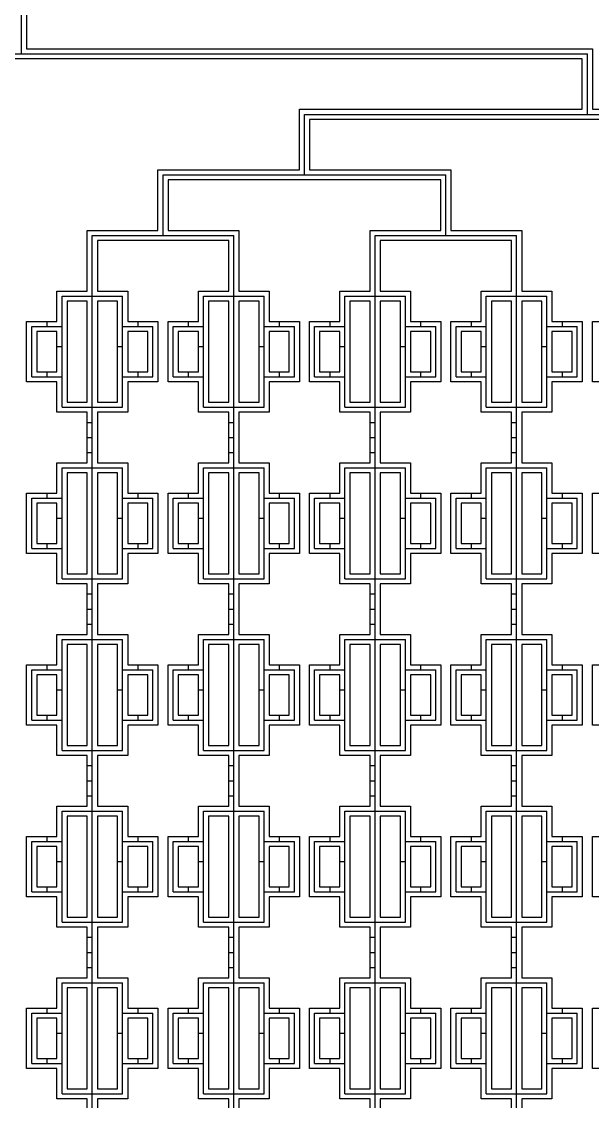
# Model space of a CAD drawing. Extents: x 18762 to 194465, y -118660 to 37026.
# Drawn here: x 29912 to 35562, y 14898 to 25592 of the extents above; entities that cross this region are included whole.
import ezdxf

# ---------------------------------------------------------------- set-up
doc = ezdxf.new("R2010")
doc.units = 13
doc.layers.add('Control 1 - Push up', color=6, linetype='Continuous')
doc.layers.add('Flow', color=5, linetype='Continuous')

msp = doc.modelspace()

# ---------------------------------------------------------------- linework, layer by layer
at = {"layer": 'Control 1 - Push up'}
for p, q in [((29912.498876, 25273.1072), (29912.498876, 26173.1072)), ((24312.498876, 25273.1072), (35512.498876, 25273.1072)), ((35512.498876, 24673.1072), (35512.498876, 25273.1072)), ((32712.498876, 24073.1072), (32712.498876, 24673.1072)), ((32712.498876, 24673.1072), (38312.498876, 24673.1072)), ((31312.498876, 23473.1072), (31312.498876, 24073.1072)), ((31312.498876, 24073.1072), (34112.498876, 24073.1072)), ((34112.498876, 23473.1072), (34112.498876, 24073.1072)), ((30612.498876, 9273.1072), (30612.498876, 23473.1072)), ((30612.498876, 23473.1072), (32012.498876, 23473.1072)), ((32012.498876, 9273.1072), (32012.498876, 23473.1072)), ((33412.498876, 9273.1072), (33412.498876, 23473.1072)), ((33412.498876, 23473.1072), (34812.498876, 23473.1072)), ((34812.498876, 9273.1072), (34812.498876, 23473.1072)), ((30312.498876, 21773.1072), (30312.498876, 22873.1072)), ((30312.498876, 22873.1072), (30912.498876, 22873.1072)), ((30912.498876, 21773.1072), (30912.498876, 22873.1072)), ((31712.497752, 22873.1072), (32312.498876, 22873.1072)), ((31712.498876, 21773.1072), (31712.498876, 22873.1072)), ((32312.498876, 21773.1072), (32312.498876, 22873.1072)), ((33112.498876, 21773.1072), (33112.498876, 22873.1072)), ((33112.498876, 22873.1072), (33712.498876, 22873.1072)), ((33712.498876, 21773.1072), (33712.498876, 22873.1072)), ((34512.498876, 21773.1072), (34512.498876, 22873.1072)), ((34512.498876, 22873.1072), (35112.498876, 22873.1072)), ((35112.498876, 21773.1072), (35112.498876, 22873.1072)), ((30012.498876, 22073.1072), (30012.498876, 22573.1072)), ((30012.498876, 22573.1072), (30312.498876, 22573.1072)), ((30162.4989, 22623.1072), (30162.4989, 22573.1072)), ((30912.498876, 22573.1072), (31212.498876, 22573.1072)), ((31062.4989, 22623.1072), (31062.4989, 22573.1072)), ((31212.498876, 22073.1072), (31212.498876, 22573.1072)), ((31412.498876, 22073.1072), (31412.498876, 22573.1072)), ((31412.498876, 22573.1072), (31712.497752, 22573.1072)), ((31562.4989, 22623.1072), (31562.4989, 22573.1072)), ((32312.498876, 22573.1072), (32612.498876, 22573.1072)), ((32462.4989, 22623.1072), (32462.4989, 22573.1072)), ((32612.498876, 22073.1072), (32612.498876, 22573.1072)), ((32812.498876, 22073.1072), (32812.498876, 22573.1072)), ((32812.498876, 22573.1072), (33112.498876, 22573.1072)), ((32962.4989, 22623.1072), (32962.4989, 22573.1072)), ((33712.498876, 22573.1072), (34012.498876, 22573.1072)), ((33862.4989, 22623.1072), (33862.4989, 22573.1072)), ((34012.498876, 22073.1072), (34012.498876, 22573.1072)), ((34212.498876, 22073.1072), (34212.498876, 22573.1072)), ((34212.498876, 22573.1072), (34512.498876, 22573.1072)), ((34362.4989, 22623.1072), (34362.4989, 22573.1072)), ((35112.498876, 22573.1072), (35412.497752, 22573.1072)), ((35262.4989, 22623.1072), (35262.4989, 22573.1072)), ((35412.498876, 22073.1072), (35412.498876, 22573.1072)), ((30262.4989, 22373.1072), (30312.498876, 22373.1072)), ((30862.4989, 22373.1072), (30912.498876, 22373.1072)), ((31662.4989, 22373.1072), (31712.498876, 22373.1072)), ((32262.4989, 22373.1072), (32312.498876, 22373.1072)), ((33062.4989, 22373.1072), (33112.498876, 22373.1072)), ((33662.4989, 22373.1072), (33712.498876, 22373.1072)), ((34462.4989, 22373.1072), (34512.498876, 22373.1072)), ((35062.4989, 22373.1072), (35112.498876, 22373.1072)), ((30012.498876, 22073.1072), (30312.498876, 22073.1072)), ((30162.4989, 22123.1072), (30162.4989, 22073.1072)), ((30912.498876, 22073.1072), (31212.498876, 22073.1072)), ((31062.4989, 22123.1072), (31062.4989, 22073.1072)), ((31412.498876, 22073.1072), (31712.497752, 22073.1072)), ((31562.4989, 22123.1072), (31562.4989, 22073.1072)), ((32312.498876, 22073.1072), (32612.498876, 22073.1072)), ((32462.4989, 22123.1072), (32462.4989, 22073.1072)), ((32812.498876, 22073.1072), (33112.498876, 22073.1072)), ((32962.4989, 22123.1072), (32962.4989, 22073.1072)), ((33712.498876, 22073.1072), (34012.498876, 22073.1072)), ((33862.4989, 22123.1072), (33862.4989, 22073.1072)), ((34212.498876, 22073.1072), (34512.498876, 22073.1072)), ((34362.4989, 22123.1072), (34362.4989, 22073.1072)), ((35112.498876, 22073.1072), (35412.497752, 22073.1072)), ((35262.4989, 22123.1072), (35262.4989, 22073.1072)), ((30312.498876, 21773.1072), (30912.498876, 21773.1072)), ((31712.497752, 21773.1072), (32312.498876, 21773.1072)), ((33112.498876, 21773.1072), (33712.498876, 21773.1072)), ((34512.498876, 21773.1072), (35112.498876, 21773.1072)), ((30562.4989, 21623.1072), (30612.498876, 21623.1072)), ((31962.4989, 21623.1072), (32012.498876, 21623.1072)), ((33362.4989, 21623.1072), (33412.498876, 21623.1072)), ((34762.4989, 21623.1072), (34812.498876, 21623.1072)), ((30562.4989, 21473.1072), (30612.498876, 21473.1072)), ((31962.4989, 21473.1072), (32012.498876, 21473.1072)), ((33362.4989, 21473.1072), (33412.498876, 21473.1072)), ((34762.4989, 21473.1072), (34812.498876, 21473.1072)), ((30562.4989, 21323.1072), (30612.498876, 21323.1072)), ((31962.4989, 21323.1072), (32012.498876, 21323.1072)), ((33362.4989, 21323.1072), (33412.498876, 21323.1072)), ((34762.4989, 21323.1072), (34812.498876, 21323.1072)), ((30312.498876, 20073.1072), (30312.498876, 21173.1072)), ((30312.498876, 21173.1072), (30912.498876, 21173.1072)), ((30912.498876, 20073.1072), (30912.498876, 21173.1072)), ((31712.497752, 21173.1072), (32312.498876, 21173.1072)), ((31712.498876, 20073.1072), (31712.498876, 21173.1072)), ((32312.498876, 20073.1072), (32312.498876, 21173.1072)), ((33112.498876, 20073.1072), (33112.498876, 21173.1072)), ((33112.498876, 21173.1072), (33712.498876, 21173.1072)), ((33712.498876, 20073.1072), (33712.498876, 21173.1072)), ((34512.498876, 20073.1072), (34512.498876, 21173.1072)), ((34512.498876, 21173.1072), (35112.498876, 21173.1072)), ((35112.498876, 20073.1072), (35112.498876, 21173.1072)), ((30012.498876, 20373.1072), (30012.498876, 20873.1072)), ((30012.498876, 20873.1072), (30312.498876, 20873.1072)), ((30162.4989, 20923.1072), (30162.4989, 20873.1072)), ((30912.498876, 20873.1072), (31212.498876, 20873.1072)), ((31062.4989, 20923.1072), (31062.4989, 20873.1072)), ((31212.498876, 20373.1072), (31212.498876, 20873.1072)), ((31412.498876, 20373.1072), (31412.498876, 20873.1072)), ((31412.498876, 20873.1072), (31712.497752, 20873.1072)), ((31562.4989, 20923.1072), (31562.4989, 20873.1072)), ((32312.498876, 20873.1072), (32612.498876, 20873.1072)), ((32462.4989, 20923.1072), (32462.4989, 20873.1072)), ((32612.498876, 20373.1072), (32612.498876, 20873.1072)), ((32812.498876, 20373.1072), (32812.498876, 20873.1072)), ((32812.498876, 20873.1072), (33112.498876, 20873.1072)), ((32962.4989, 20923.1072), (32962.4989, 20873.1072)), ((33712.498876, 20873.1072), (34012.498876, 20873.1072)), ((33862.4989, 20923.1072), (33862.4989, 20873.1072)), ((34012.498876, 20373.1072), (34012.498876, 20873.1072)), ((34212.498876, 20373.1072), (34212.498876, 20873.1072)), ((34212.498876, 20873.1072), (34512.498876, 20873.1072)), ((34362.4989, 20923.1072), (34362.4989, 20873.1072)), ((35112.498876, 20873.1072), (35412.497752, 20873.1072)), ((35262.4989, 20923.1072), (35262.4989, 20873.1072)), ((35412.498876, 20373.1072), (35412.498876, 20873.1072)), ((30262.4989, 20673.1072), (30312.498876, 20673.1072)), ((30862.4989, 20673.1072), (30912.498876, 20673.1072)), ((31662.4989, 20673.1072), (31712.498876, 20673.1072)), ((32262.4989, 20673.1072), (32312.498876, 20673.1072)), ((33062.4989, 20673.1072), (33112.498876, 20673.1072)), ((33662.4989, 20673.1072), (33712.498876, 20673.1072)), ((34462.4989, 20673.1072), (34512.498876, 20673.1072)), ((35062.4989, 20673.1072), (35112.498876, 20673.1072)), ((30012.498876, 20373.1072), (30312.498876, 20373.1072)), ((30162.4989, 20423.1072), (30162.4989, 20373.1072)), ((30912.498876, 20373.1072), (31212.498876, 20373.1072)), ((31062.4989, 20423.1072), (31062.4989, 20373.1072)), ((31412.498876, 20373.1072), (31712.497752, 20373.1072)), ((31562.4989, 20423.1072), (31562.4989, 20373.1072)), ((32312.498876, 20373.1072), (32612.498876, 20373.1072)), ((32462.4989, 20423.1072), (32462.4989, 20373.1072)), ((32812.498876, 20373.1072), (33112.498876, 20373.1072)), ((32962.4989, 20423.1072), (32962.4989, 20373.1072)), ((33712.498876, 20373.1072), (34012.498876, 20373.1072)), ((33862.4989, 20423.1072), (33862.4989, 20373.1072)), ((34212.498876, 20373.1072), (34512.498876, 20373.1072)), ((34362.4989, 20423.1072), (34362.4989, 20373.1072)), ((35112.498876, 20373.1072), (35412.497752, 20373.1072)), ((35262.4989, 20423.1072), (35262.4989, 20373.1072)), ((30312.498876, 20073.1072), (30912.498876, 20073.1072)), ((31712.497752, 20073.1072), (32312.498876, 20073.1072)), ((33112.498876, 20073.1072), (33712.498876, 20073.1072)), ((34512.498876, 20073.1072), (35112.498876, 20073.1072)), ((30562.4989, 19923.1072), (30612.498876, 19923.1072)), ((31962.4989, 19923.1072), (32012.498876, 19923.1072)), ((33362.4989, 19923.1072), (33412.498876, 19923.1072)), ((34762.4989, 19923.1072), (34812.498876, 19923.1072)), ((30562.4989, 19773.1072), (30612.498876, 19773.1072)), ((31962.4989, 19773.1072), (32012.498876, 19773.1072)), ((33362.4989, 19773.1072), (33412.498876, 19773.1072)), ((34762.4989, 19773.1072), (34812.498876, 19773.1072)), ((30562.4989, 19623.1072), (30612.498876, 19623.1072)), ((31962.4989, 19623.1072), (32012.498876, 19623.1072)), ((33362.4989, 19623.1072), (33412.498876, 19623.1072)), ((34762.4989, 19623.1072), (34812.498876, 19623.1072)), ((30312.498876, 18373.1072), (30312.498876, 19473.1072)), ((30312.498876, 19473.1072), (30912.498876, 19473.1072)), ((30912.498876, 18373.1072), (30912.498876, 19473.1072)), ((31712.497752, 19473.1072), (32312.498876, 19473.1072)), ((31712.498876, 18373.1072), (31712.498876, 19473.1072)), ((32312.498876, 18373.1072), (32312.498876, 19473.1072)), ((33112.498876, 18373.1072), (33112.498876, 19473.1072)), ((33112.498876, 19473.1072), (33712.498876, 19473.1072)), ((33712.498876, 18373.1072), (33712.498876, 19473.1072)), ((34512.498876, 18373.1072), (34512.498876, 19473.1072)), ((34512.498876, 19473.1072), (35112.498876, 19473.1072)), ((35112.498876, 18373.1072), (35112.498876, 19473.1072)), ((30012.498876, 18673.1072), (30012.498876, 19173.1072)), ((30012.498876, 19173.1072), (30312.498876, 19173.1072)), ((30162.4989, 19223.1072), (30162.4989, 19173.1072)), ((30912.498876, 19173.1072), (31212.498876, 19173.1072)), ((31062.4989, 19223.1072), (31062.4989, 19173.1072)), ((31212.498876, 18673.1072), (31212.498876, 19173.1072)), ((31412.498876, 18673.1072), (31412.498876, 19173.1072)), ((31412.498876, 19173.1072), (31712.497752, 19173.1072)), ((31562.4989, 19223.1072), (31562.4989, 19173.1072)), ((32312.498876, 19173.1072), (32612.498876, 19173.1072)), ((32462.4989, 19223.1072), (32462.4989, 19173.1072)), ((32612.498876, 18673.1072), (32612.498876, 19173.1072)), ((32812.498876, 18673.1072), (32812.498876, 19173.1072)), ((32812.498876, 19173.1072), (33112.498876, 19173.1072)), ((32962.4989, 19223.1072), (32962.4989, 19173.1072)), ((33712.498876, 19173.1072), (34012.498876, 19173.1072)), ((33862.4989, 19223.1072), (33862.4989, 19173.1072)), ((34012.498876, 18673.1072), (34012.498876, 19173.1072)), ((34212.498876, 18673.1072), (34212.498876, 19173.1072)), ((34212.498876, 19173.1072), (34512.498876, 19173.1072)), ((34362.4989, 19223.1072), (34362.4989, 19173.1072)), ((35112.498876, 19173.1072), (35412.497752, 19173.1072)), ((35262.4989, 19223.1072), (35262.4989, 19173.1072)), ((35412.498876, 18673.1072), (35412.498876, 19173.1072)), ((30262.4989, 18973.1072), (30312.498876, 18973.1072)), ((30862.4989, 18973.1072), (30912.498876, 18973.1072)), ((31662.4989, 18973.1072), (31712.498876, 18973.1072)), ((32262.4989, 18973.1072), (32312.498876, 18973.1072)), ((33062.4989, 18973.1072), (33112.498876, 18973.1072)), ((33662.4989, 18973.1072), (33712.498876, 18973.1072)), ((34462.4989, 18973.1072), (34512.498876, 18973.1072)), ((35062.4989, 18973.1072), (35112.498876, 18973.1072)), ((30162.4989, 18723.1072), (30162.4989, 18673.1072)), ((31062.4989, 18723.1072), (31062.4989, 18673.1072)), ((31562.4989, 18723.1072), (31562.4989, 18673.1072)), ((32462.4989, 18723.1072), (32462.4989, 18673.1072)), ((32962.4989, 18723.1072), (32962.4989, 18673.1072)), ((33862.4989, 18723.1072), (33862.4989, 18673.1072)), ((34362.4989, 18723.1072), (34362.4989, 18673.1072)), ((35262.4989, 18723.1072), (35262.4989, 18673.1072)), ((30012.498876, 18673.1072), (30312.498876, 18673.1072)), ((30912.498876, 18673.1072), (31212.498876, 18673.1072)), ((31412.498876, 18673.1072), (31712.497752, 18673.1072)), ((32312.498876, 18673.1072), (32612.498876, 18673.1072)), ((32812.498876, 18673.1072), (33112.498876, 18673.1072)), ((33712.498876, 18673.1072), (34012.498876, 18673.1072)), ((34212.498876, 18673.1072), (34512.498876, 18673.1072)), ((35112.498876, 18673.1072), (35412.497752, 18673.1072)), ((30312.498876, 18373.1072), (30912.498876, 18373.1072)), ((31712.497752, 18373.1072), (32312.498876, 18373.1072)), ((33112.498876, 18373.1072), (33712.498876, 18373.1072)), ((34512.498876, 18373.1072), (35112.498876, 18373.1072)), ((30562.4989, 18223.1072), (30612.498876, 18223.1072)), ((31962.4989, 18223.1072), (32012.498876, 18223.1072)), ((33362.4989, 18223.1072), (33412.498876, 18223.1072)), ((34762.4989, 18223.1072), (34812.498876, 18223.1072)), ((30562.4989, 18073.1072), (30612.498876, 18073.1072)), ((31962.4989, 18073.1072), (32012.498876, 18073.1072)), ((33362.4989, 18073.1072), (33412.498876, 18073.1072)), ((34762.4989, 18073.1072), (34812.498876, 18073.1072)), ((30562.4989, 17923.1072), (30612.498876, 17923.1072)), ((31962.4989, 17923.1072), (32012.498876, 17923.1072)), ((33362.4989, 17923.1072), (33412.498876, 17923.1072)), ((34762.4989, 17923.1072), (34812.498876, 17923.1072)), ((30312.498876, 16673.1072), (30312.498876, 17773.1072)), ((30312.498876, 17773.1072), (30912.498876, 17773.1072)), ((30912.498876, 16673.1072), (30912.498876, 17773.1072)), ((31712.497752, 17773.1072), (32312.498876, 17773.1072)), ((31712.498876, 16673.1072), (31712.498876, 17773.1072)), ((32312.498876, 16673.1072), (32312.498876, 17773.1072)), ((33112.498876, 16673.1072), (33112.498876, 17773.1072)), ((33112.498876, 17773.1072), (33712.498876, 17773.1072)), ((33712.498876, 16673.1072), (33712.498876, 17773.1072)), ((34512.498876, 16673.1072), (34512.498876, 17773.1072)), ((34512.498876, 17773.1072), (35112.498876, 17773.1072)), ((35112.498876, 16673.1072), (35112.498876, 17773.1072)), ((30012.498876, 16973.1072), (30012.498876, 17473.1072)), ((30012.498876, 17473.1072), (30312.498876, 17473.1072)), ((30162.4989, 17523.1072), (30162.4989, 17473.1072)), ((30912.498876, 17473.1072), (31212.498876, 17473.1072)), ((31062.4989, 17523.1072), (31062.4989, 17473.1072)), ((31212.498876, 16973.1072), (31212.498876, 17473.1072)), ((31412.498876, 16973.1072), (31412.498876, 17473.1072)), ((31412.498876, 17473.1072), (31712.497752, 17473.1072)), ((31562.4989, 17523.1072), (31562.4989, 17473.1072)), ((32312.498876, 17473.1072), (32612.498876, 17473.1072)), ((32462.4989, 17523.1072), (32462.4989, 17473.1072)), ((32612.498876, 16973.1072), (32612.498876, 17473.1072)), ((32812.498876, 16973.1072), (32812.498876, 17473.1072)), ((32812.498876, 17473.1072), (33112.498876, 17473.1072)), ((32962.4989, 17523.1072), (32962.4989, 17473.1072)), ((33712.498876, 17473.1072), (34012.498876, 17473.1072)), ((33862.4989, 17523.1072), (33862.4989, 17473.1072)), ((34012.498876, 16973.1072), (34012.498876, 17473.1072)), ((34212.498876, 16973.1072), (34212.498876, 17473.1072)), ((34212.498876, 17473.1072), (34512.498876, 17473.1072)), ((34362.4989, 17523.1072), (34362.4989, 17473.1072)), ((35112.498876, 17473.1072), (35412.497752, 17473.1072)), ((35262.4989, 17523.1072), (35262.4989, 17473.1072)), ((35412.498876, 16973.1072), (35412.498876, 17473.1072)), ((30262.4989, 17273.1072), (30312.498876, 17273.1072)), ((30862.4989, 17273.1072), (30912.498876, 17273.1072)), ((31662.4989, 17273.1072), (31712.498876, 17273.1072)), ((32262.4989, 17273.1072), (32312.498876, 17273.1072)), ((33062.4989, 17273.1072), (33112.498876, 17273.1072)), ((33662.4989, 17273.1072), (33712.498876, 17273.1072)), ((34462.4989, 17273.1072), (34512.498876, 17273.1072)), ((35062.4989, 17273.1072), (35112.498876, 17273.1072)), ((30162.4989, 17023.1072), (30162.4989, 16973.1072)), ((31062.4989, 17023.1072), (31062.4989, 16973.1072)), ((31562.4989, 17023.1072), (31562.4989, 16973.1072)), ((32462.4989, 17023.1072), (32462.4989, 16973.1072)), ((32962.4989, 17023.1072), (32962.4989, 16973.1072)), ((33862.4989, 17023.1072), (33862.4989, 16973.1072)), ((34362.4989, 17023.1072), (34362.4989, 16973.1072)), ((35262.4989, 17023.1072), (35262.4989, 16973.1072)), ((30012.498876, 16973.1072), (30312.498876, 16973.1072)), ((30912.498876, 16973.1072), (31212.498876, 16973.1072)), ((31412.498876, 16973.1072), (31712.497752, 16973.1072)), ((32312.498876, 16973.1072), (32612.498876, 16973.1072)), ((32812.498876, 16973.1072), (33112.498876, 16973.1072)), ((33712.498876, 16973.1072), (34012.498876, 16973.1072)), ((34212.498876, 16973.1072), (34512.498876, 16973.1072)), ((35112.498876, 16973.1072), (35412.497752, 16973.1072)), ((30312.498876, 16673.1072), (30912.498876, 16673.1072)), ((31712.497752, 16673.1072), (32312.498876, 16673.1072)), ((33112.498876, 16673.1072), (33712.498876, 16673.1072)), ((34512.498876, 16673.1072), (35112.498876, 16673.1072)), ((30562.4989, 16523.1072), (30612.498876, 16523.1072)), ((31962.4989, 16523.1072), (32012.498876, 16523.1072)), ((33362.4989, 16523.1072), (33412.498876, 16523.1072)), ((34762.4989, 16523.1072), (34812.498876, 16523.1072)), ((30562.4989, 16373.1072), (30612.498876, 16373.1072)), ((31962.4989, 16373.1072), (32012.498876, 16373.1072)), ((33362.4989, 16373.1072), (33412.498876, 16373.1072)), ((34762.4989, 16373.1072), (34812.498876, 16373.1072)), ((30562.4989, 16223.1072), (30612.498876, 16223.1072)), ((31962.4989, 16223.1072), (32012.498876, 16223.1072)), ((33362.4989, 16223.1072), (33412.498876, 16223.1072)), ((34762.4989, 16223.1072), (34812.498876, 16223.1072)), ((30312.498876, 14973.1072), (30312.498876, 16073.1072)), ((30312.498876, 16073.1072), (30912.498876, 16073.1072)), ((30912.498876, 14973.1072), (30912.498876, 16073.1072)), ((31712.497752, 16073.1072), (32312.498876, 16073.1072)), ((31712.498876, 14973.1072), (31712.498876, 16073.1072)), ((32312.498876, 14973.1072), (32312.498876, 16073.1072)), ((33112.498876, 14973.1072), (33112.498876, 16073.1072)), ((33112.498876, 16073.1072), (33712.498876, 16073.1072)), ((33712.498876, 14973.1072), (33712.498876, 16073.1072)), ((34512.498876, 14973.1072), (34512.498876, 16073.1072)), ((34512.498876, 16073.1072), (35112.498876, 16073.1072)), ((35112.498876, 14973.1072), (35112.498876, 16073.1072)), ((30012.498876, 15273.1072), (30012.498876, 15773.1072)), ((30012.498876, 15773.1072), (30312.498876, 15773.1072)), ((30162.4989, 15823.1072), (30162.4989, 15773.1072)), ((30912.498876, 15773.1072), (31212.498876, 15773.1072)), ((31062.4989, 15823.1072), (31062.4989, 15773.1072)), ((31212.498876, 15273.1072), (31212.498876, 15773.1072)), ((31412.498876, 15273.1072), (31412.498876, 15773.1072)), ((31412.498876, 15773.1072), (31712.497752, 15773.1072)), ((31562.4989, 15823.1072), (31562.4989, 15773.1072)), ((32312.498876, 15773.1072), (32612.498876, 15773.1072)), ((32462.4989, 15823.1072), (32462.4989, 15773.1072)), ((32612.498876, 15273.1072), (32612.498876, 15773.1072)), ((32812.498876, 15273.1072), (32812.498876, 15773.1072)), ((32812.498876, 15773.1072), (33112.498876, 15773.1072)), ((32962.4989, 15823.1072), (32962.4989, 15773.1072)), ((33712.498876, 15773.1072), (34012.498876, 15773.1072)), ((33862.4989, 15823.1072), (33862.4989, 15773.1072)), ((34012.498876, 15273.1072), (34012.498876, 15773.1072)), ((34212.498876, 15273.1072), (34212.498876, 15773.1072)), ((34212.498876, 15773.1072), (34512.498876, 15773.1072)), ((34362.4989, 15823.1072), (34362.4989, 15773.1072)), ((35112.498876, 15773.1072), (35412.497752, 15773.1072)), ((35262.4989, 15823.1072), (35262.4989, 15773.1072)), ((35412.498876, 15273.1072), (35412.498876, 15773.1072)), ((30262.4989, 15573.1072), (30312.498876, 15573.1072)), ((30862.4989, 15573.1072), (30912.498876, 15573.1072)), ((31662.4989, 15573.1072), (31712.498876, 15573.1072)), ((32262.4989, 15573.1072), (32312.498876, 15573.1072)), ((33062.4989, 15573.1072), (33112.498876, 15573.1072)), ((33662.4989, 15573.1072), (33712.498876, 15573.1072)), ((34462.4989, 15573.1072), (34512.498876, 15573.1072)), ((35062.4989, 15573.1072), (35112.498876, 15573.1072)), ((30162.4989, 15323.1072), (30162.4989, 15273.1072)), ((31062.4989, 15323.1072), (31062.4989, 15273.1072)), ((31562.4989, 15323.1072), (31562.4989, 15273.1072)), ((32462.4989, 15323.1072), (32462.4989, 15273.1072)), ((32962.4989, 15323.1072), (32962.4989, 15273.1072)), ((33862.4989, 15323.1072), (33862.4989, 15273.1072)), ((34362.4989, 15323.1072), (34362.4989, 15273.1072)), ((35262.4989, 15323.1072), (35262.4989, 15273.1072)), ((30012.498876, 15273.1072), (30312.498876, 15273.1072)), ((30912.498876, 15273.1072), (31212.498876, 15273.1072)), ((31412.498876, 15273.1072), (31712.497752, 15273.1072)), ((32312.498876, 15273.1072), (32612.498876, 15273.1072)), ((32812.498876, 15273.1072), (33112.498876, 15273.1072)), ((33712.498876, 15273.1072), (34012.498876, 15273.1072)), ((34212.498876, 15273.1072), (34512.498876, 15273.1072)), ((35112.498876, 15273.1072), (35412.497752, 15273.1072)), ((30312.498876, 14973.1072), (30912.498876, 14973.1072)), ((31712.497752, 14973.1072), (32312.498876, 14973.1072)), ((33112.498876, 14973.1072), (33712.498876, 14973.1072)), ((34512.498876, 14973.1072), (35112.498876, 14973.1072))]:
    msp.add_line(p, q, dxfattribs=at)
at = {"layer": 'Flow'}
for points in [[(29962.498876, 26123.1072), (29962.498876, 25323.1072), (35562.498876, 25323.1072), (35562.498876, 24723.1072), (38362.498876, 24723.1072)], [(30562.498876, 14673.1072), (30562.498876, 14923.1072), (30262.498876, 14923.1072), (30262.498876, 15223.1072), (29962.498876, 15223.1072), (29962.498876, 15823.1072), (30262.498876, 15823.1072), (30262.498876, 16123.1072), (30562.498876, 16123.1072), (30562.498876, 16373.1072), (30562.498876, 16623.1072), (30262.498876, 16623.1072), (30262.498876, 16923.1072), (29962.498876, 16923.1072), (29962.498876, 17523.1072), (30262.498876, 17523.1072), (30262.498876, 17823.1072), (30562.498876, 17823.1072), (30562.498876, 18073.1072), (30562.498876, 18323.1072), (30262.498876, 18323.1072), (30262.498876, 18623.1072), (29962.498876, 18623.1072), (29962.498876, 19223.1072), (30262.498876, 19223.1072), (30262.498876, 19523.1072), (30562.498876, 19523.1072), (30562.498876, 19773.1072), (30562.498876, 20023.1072), (30262.498876, 20023.1072), (30262.498876, 20323.1072), (29962.498876, 20323.1072), (29962.498876, 20923.1072), (30262.498876, 20923.1072), (30262.498876, 21223.1072), (30562.498876, 21223.1072), (30562.498876, 21473.1072), (30562.498876, 21723.1072), (30262.498876, 21723.1072), (30262.498876, 22023.1072), (29962.498876, 22023.1072), (29962.498876, 22623.1072), (30262.498876, 22623.1072), (30262.498876, 22923.1072), (30562.498876, 22923.1072), (30562.498876, 23173.1072), (30562.498876, 23523.1072), (31262.498876, 23523.1072), (31262.498876, 24123.1072), (32662.498876, 24123.1072), (32662.498876, 24723.1072), (35462.498876, 24723.1072), (35462.498876, 25223.1072), (24362.498876, 25223.1072)], [(38262.498876, 24623.1072), (32762.498876, 24623.1072), (32762.498876, 24123.1072), (34162.498876, 24123.1072), (34162.498876, 23523.1072), (34862.498876, 23523.1072), (34862.498876, 23173.1072), (34862.498876, 22923.1072), (35162.498876, 22923.1072), (35162.498876, 22623.1072), (35462.498876, 22623.1072), (35462.498876, 22023.1072), (35162.498876, 22023.1072), (35162.498876, 21723.1072), (34862.498876, 21723.1072), (34862.498876, 21473.1072), (34862.498876, 21223.1072), (35162.498876, 21223.1072), (35162.498876, 20923.1072), (35462.498876, 20923.1072), (35462.498876, 20323.1072), (35162.498876, 20323.1072), (35162.498876, 20023.1072), (34862.498876, 20023.1072), (34862.498876, 19773.1072), (34862.498876, 19523.1072), (35162.498876, 19523.1072), (35162.498876, 19223.1072), (35462.498876, 19223.1072), (35462.498876, 18623.1072), (35162.498876, 18623.1072), (35162.498876, 18323.1072), (34862.498876, 18323.1072), (34862.498876, 18073.1072), (34862.498876, 17823.1072), (35162.498876, 17823.1072), (35162.498876, 17523.1072), (35462.498876, 17523.1072), (35462.498876, 16923.1072), (35162.498876, 16923.1072), (35162.498876, 16623.1072), (34862.498876, 16623.1072), (34862.498876, 16373.1072), (34862.498876, 16123.1072), (35162.498876, 16123.1072), (35162.498876, 15823.1072), (35462.498876, 15823.1072), (35462.498876, 15223.1072), (35162.498876, 15223.1072), (35162.498876, 14923.1072), (34862.498876, 14923.1072), (34862.498876, 14673.1072)], [(33362.498876, 14673.1072), (33362.498876, 14923.1072), (33062.498876, 14923.1072), (33062.498876, 15223.1072), (32762.498876, 15223.1072), (32762.498876, 15823.1072), (33062.498876, 15823.1072), (33062.498876, 16123.1072), (33362.498876, 16123.1072), (33362.498876, 16373.1072), (33362.498876, 16623.1072), (33062.498876, 16623.1072), (33062.498876, 16923.1072), (32762.498876, 16923.1072), (32762.498876, 17523.1072), (33062.498876, 17523.1072), (33062.498876, 17823.1072), (33362.498876, 17823.1072), (33362.498876, 18073.1072), (33362.498876, 18323.1072), (33062.498876, 18323.1072), (33062.498876, 18623.1072), (32762.498876, 18623.1072), (32762.498876, 19223.1072), (33062.498876, 19223.1072), (33062.498876, 19523.1072), (33362.498876, 19523.1072), (33362.498876, 19773.1072), (33362.498876, 20023.1072), (33062.498876, 20023.1072), (33062.498876, 20323.1072), (32762.498876, 20323.1072), (32762.498876, 20923.1072), (33062.498876, 20923.1072), (33062.498876, 21223.1072), (33362.498876, 21223.1072), (33362.498876, 21473.1072), (33362.498876, 21723.1072), (33062.498876, 21723.1072), (33062.498876, 22023.1072), (32762.498876, 22023.1072), (32762.498876, 22623.1072), (33062.498876, 22623.1072), (33062.498876, 22923.1072), (33362.498876, 22923.1072), (33362.498876, 23173.1072), (33362.498876, 23523.1072), (34062.498876, 23523.1072), (34062.498876, 24023.1072), (31362.498876, 24023.1072), (31362.498876, 23523.1072), (32062.498876, 23523.1072), (32062.498876, 23173.1072), (32062.498876, 22923.1072), (32362.498876, 22923.1072), (32362.498876, 22623.1072), (32662.498876, 22623.1072), (32662.498876, 22023.1072), (32362.498876, 22023.1072), (32362.498876, 21723.1072), (32062.498876, 21723.1072), (32062.498876, 21473.1072), (32062.498876, 21223.1072), (32362.498876, 21223.1072), (32362.498876, 20923.1072), (32662.498876, 20923.1072), (32662.498876, 20323.1072), (32362.498876, 20323.1072), (32362.498876, 20023.1072), (32062.498876, 20023.1072), (32062.498876, 19773.1072), (32062.498876, 19523.1072), (32362.498876, 19523.1072), (32362.498876, 19223.1072), (32662.498876, 19223.1072), (32662.498876, 18623.1072), (32362.498876, 18623.1072), (32362.498876, 18323.1072), (32062.498876, 18323.1072), (32062.498876, 18073.1072), (32062.498876, 17823.1072), (32362.498876, 17823.1072), (32362.498876, 17523.1072), (32662.498876, 17523.1072), (32662.498876, 16923.1072), (32362.498876, 16923.1072), (32362.498876, 16623.1072), (32062.498876, 16623.1072), (32062.498876, 16373.1072), (32062.498876, 16123.1072), (32362.498876, 16123.1072), (32362.498876, 15823.1072), (32662.498876, 15823.1072), (32662.498876, 15223.1072), (32362.498876, 15223.1072), (32362.498876, 14923.1072), (32062.498876, 14923.1072), (32062.498876, 14673.1072)], [(31962.498876, 14673.1072), (31962.498876, 14923.1072), (31662.498876, 14923.1072), (31662.498876, 15223.1072), (31362.498876, 15223.1072), (31362.498876, 15823.1072), (31662.498876, 15823.1072), (31662.498876, 16123.1072), (31962.498876, 16123.1072), (31962.498876, 16373.1072), (31962.498876, 16623.1072), (31662.498876, 16623.1072), (31662.498876, 16923.1072), (31362.498876, 16923.1072), (31362.498876, 17523.1072), (31662.498876, 17523.1072), (31662.498876, 17823.1072), (31962.498876, 17823.1072), (31962.498876, 18073.1072), (31962.498876, 18323.1072), (31662.498876, 18323.1072), (31662.498876, 18623.1072), (31362.498876, 18623.1072), (31362.498876, 19223.1072), (31662.498876, 19223.1072), (31662.498876, 19523.1072), (31962.498876, 19523.1072), (31962.498876, 19773.1072), (31962.498876, 20023.1072), (31662.498876, 20023.1072), (31662.498876, 20323.1072), (31362.498876, 20323.1072), (31362.498876, 20923.1072), (31662.498876, 20923.1072), (31662.498876, 21223.1072), (31962.498876, 21223.1072), (31962.498876, 21473.1072), (31962.498876, 21723.1072), (31662.498876, 21723.1072), (31662.498876, 22023.1072), (31362.498876, 22023.1072), (31362.498876, 22623.1072), (31662.498876, 22623.1072), (31662.498876, 22923.1072), (31962.498876, 22923.1072), (31962.498876, 23173.1072), (31962.498876, 23423.1072), (30662.498876, 23423.1072), (30662.498876, 23173.1072), (30662.498876, 22923.1072), (30962.498876, 22923.1072), (30962.498876, 22623.1072), (31262.498876, 22623.1072), (31262.498876, 22023.1072), (30962.498876, 22023.1072), (30962.498876, 21723.1072), (30662.498876, 21723.1072), (30662.498876, 21473.1072), (30662.498876, 21223.1072), (30962.498876, 21223.1072), (30962.498876, 20923.1072), (31262.498876, 20923.1072), (31262.498876, 20323.1072), (30962.498876, 20323.1072), (30962.498876, 20023.1072), (30662.498876, 20023.1072), (30662.498876, 19773.1072), (30662.498876, 19523.1072), (30962.498876, 19523.1072), (30962.498876, 19223.1072), (31262.498876, 19223.1072), (31262.498876, 18623.1072), (30962.498876, 18623.1072), (30962.498876, 18323.1072), (30662.498876, 18323.1072), (30662.498876, 18073.1072), (30662.498876, 17823.1072), (30962.498876, 17823.1072), (30962.498876, 17523.1072), (31262.498876, 17523.1072), (31262.498876, 16923.1072), (30962.498876, 16923.1072), (30962.498876, 16623.1072), (30662.498876, 16623.1072), (30662.498876, 16373.1072), (30662.498876, 16123.1072), (30962.498876, 16123.1072), (30962.498876, 15823.1072), (31262.498876, 15823.1072), (31262.498876, 15223.1072), (30962.498876, 15223.1072), (30962.498876, 14923.1072), (30662.498876, 14923.1072), (30662.498876, 14673.1072)], [(34762.498876, 14673.1072), (34762.498876, 14923.1072), (34462.498876, 14923.1072), (34462.498876, 15223.1072), (34162.498876, 15223.1072), (34162.498876, 15823.1072), (34462.498876, 15823.1072), (34462.498876, 16123.1072), (34762.498876, 16123.1072), (34762.498876, 16373.1072), (34762.498876, 16623.1072), (34462.498876, 16623.1072), (34462.498876, 16923.1072), (34162.498876, 16923.1072), (34162.498876, 17523.1072), (34462.498876, 17523.1072), (34462.498876, 17823.1072), (34762.498876, 17823.1072), (34762.498876, 18073.1072), (34762.498876, 18323.1072), (34462.498876, 18323.1072), (34462.498876, 18623.1072), (34162.498876, 18623.1072), (34162.498876, 19223.1072), (34462.498876, 19223.1072), (34462.498876, 19523.1072), (34762.498876, 19523.1072), (34762.498876, 19773.1072), (34762.498876, 20023.1072), (34462.498876, 20023.1072), (34462.498876, 20323.1072), (34162.498876, 20323.1072), (34162.498876, 20923.1072), (34462.498876, 20923.1072), (34462.498876, 21223.1072), (34762.498876, 21223.1072), (34762.498876, 21473.1072), (34762.498876, 21723.1072), (34462.498876, 21723.1072), (34462.498876, 22023.1072), (34162.498876, 22023.1072), (34162.498876, 22623.1072), (34462.498876, 22623.1072), (34462.498876, 22923.1072), (34762.498876, 22923.1072), (34762.498876, 23173.1072), (34762.498876, 23423.1072), (33462.498876, 23423.1072), (33462.498876, 23173.1072), (33462.498876, 22923.1072), (33762.498876, 22923.1072), (33762.498876, 22623.1072), (34062.498876, 22623.1072), (34062.498876, 22023.1072), (33762.498876, 22023.1072), (33762.498876, 21723.1072), (33462.498876, 21723.1072), (33462.498876, 21473.1072), (33462.498876, 21223.1072), (33762.498876, 21223.1072), (33762.498876, 20923.1072), (34062.498876, 20923.1072), (34062.498876, 20323.1072), (33762.498876, 20323.1072), (33762.498876, 20023.1072), (33462.498876, 20023.1072), (33462.498876, 19773.1072), (33462.498876, 19523.1072), (33762.498876, 19523.1072), (33762.498876, 19223.1072), (34062.498876, 19223.1072), (34062.498876, 18623.1072), (33762.498876, 18623.1072), (33762.498876, 18323.1072), (33462.498876, 18323.1072), (33462.498876, 18073.1072), (33462.498876, 17823.1072), (33762.498876, 17823.1072), (33762.498876, 17523.1072), (34062.498876, 17523.1072), (34062.498876, 16923.1072), (33762.498876, 16923.1072), (33762.498876, 16623.1072), (33462.498876, 16623.1072), (33462.498876, 16373.1072), (33462.498876, 16123.1072), (33762.498876, 16123.1072), (33762.498876, 15823.1072), (34062.498876, 15823.1072), (34062.498876, 15223.1072), (33762.498876, 15223.1072), (33762.498876, 14923.1072), (33462.498876, 14923.1072), (33462.498876, 14673.1072)], [(35862.498876, 22023.1072), (35562.498876, 22023.1072), (35562.498876, 22623.1072), (35862.498876, 22623.1072)], [(35862.498876, 20323.1072), (35562.498876, 20323.1072), (35562.498876, 20923.1072), (35862.498876, 20923.1072)], [(35862.498876, 18623.1072), (35562.498876, 18623.1072), (35562.498876, 19223.1072), (35862.498876, 19223.1072)], [(35862.498876, 16923.1072), (35562.498876, 16923.1072), (35562.498876, 17523.1072), (35862.498876, 17523.1072)], [(35862.498876, 15223.1072), (35562.498876, 15223.1072), (35562.498876, 15823.1072), (35862.498876, 15823.1072)]]:
    msp.add_lwpolyline(points, dxfattribs=at)
for points in [[(30562.498876, 21823.1072), (30562.498876, 22823.1072), (30362.498876, 22823.1072), (30362.498876, 21823.1072)], [(30862.498876, 22823.1072), (30662.498876, 22823.1072), (30662.498876, 21823.1072), (30862.498876, 21823.1072)], [(31962.498876, 21823.1072), (31962.498876, 22823.1072), (31762.498876, 22823.1072), (31762.498876, 21823.1072)], [(32262.498876, 22823.1072), (32062.498876, 22823.1072), (32062.498876, 21823.1072), (32262.498876, 21823.1072)], [(33362.498876, 21823.1072), (33362.498876, 22823.1072), (33162.498876, 22823.1072), (33162.498876, 21823.1072)], [(33662.498876, 22823.1072), (33462.498876, 22823.1072), (33462.498876, 21823.1072), (33662.498876, 21823.1072)], [(34762.498876, 21823.1072), (34762.498876, 22823.1072), (34562.498876, 22823.1072), (34562.498876, 21823.1072)], [(35062.498876, 22823.1072), (34862.498876, 22823.1072), (34862.498876, 21823.1072), (35062.498876, 21823.1072)], [(30262.498876, 22123.1072), (30262.498876, 22523.1072), (30062.498876, 22523.1072), (30062.498876, 22123.1072)], [(31162.498876, 22523.1072), (30962.498876, 22523.1072), (30962.498876, 22123.1072), (31162.498876, 22123.1072)], [(31662.498876, 22123.1072), (31662.498876, 22523.1072), (31462.498876, 22523.1072), (31462.498876, 22123.1072)], [(32562.498876, 22523.1072), (32362.498876, 22523.1072), (32362.498876, 22123.1072), (32562.498876, 22123.1072)], [(33062.498876, 22123.1072), (33062.498876, 22523.1072), (32862.498876, 22523.1072), (32862.498876, 22123.1072)], [(33962.498876, 22523.1072), (33762.498876, 22523.1072), (33762.498876, 22123.1072), (33962.498876, 22123.1072)], [(34462.498876, 22123.1072), (34462.498876, 22523.1072), (34262.498876, 22523.1072), (34262.498876, 22123.1072)], [(35362.498876, 22523.1072), (35162.498876, 22523.1072), (35162.498876, 22123.1072), (35362.498876, 22123.1072)], [(30562.498876, 20123.1072), (30562.498876, 21123.1072), (30362.498876, 21123.1072), (30362.498876, 20123.1072)], [(30862.498876, 21123.1072), (30662.498876, 21123.1072), (30662.498876, 20123.1072), (30862.498876, 20123.1072)], [(31962.498876, 20123.1072), (31962.498876, 21123.1072), (31762.498876, 21123.1072), (31762.498876, 20123.1072)], [(32262.498876, 21123.1072), (32062.498876, 21123.1072), (32062.498876, 20123.1072), (32262.498876, 20123.1072)], [(33362.498876, 20123.1072), (33362.498876, 21123.1072), (33162.498876, 21123.1072), (33162.498876, 20123.1072)], [(33662.498876, 21123.1072), (33462.498876, 21123.1072), (33462.498876, 20123.1072), (33662.498876, 20123.1072)], [(34762.498876, 20123.1072), (34762.498876, 21123.1072), (34562.498876, 21123.1072), (34562.498876, 20123.1072)], [(35062.498876, 21123.1072), (34862.498876, 21123.1072), (34862.498876, 20123.1072), (35062.498876, 20123.1072)], [(30262.498876, 20423.1072), (30262.498876, 20823.1072), (30062.498876, 20823.1072), (30062.498876, 20423.1072)], [(31162.498876, 20823.1072), (30962.498876, 20823.1072), (30962.498876, 20423.1072), (31162.498876, 20423.1072)], [(31662.498876, 20423.1072), (31662.498876, 20823.1072), (31462.498876, 20823.1072), (31462.498876, 20423.1072)], [(32562.498876, 20823.1072), (32362.498876, 20823.1072), (32362.498876, 20423.1072), (32562.498876, 20423.1072)], [(33062.498876, 20423.1072), (33062.498876, 20823.1072), (32862.498876, 20823.1072), (32862.498876, 20423.1072)], [(33962.498876, 20823.1072), (33762.498876, 20823.1072), (33762.498876, 20423.1072), (33962.498876, 20423.1072)], [(34462.498876, 20423.1072), (34462.498876, 20823.1072), (34262.498876, 20823.1072), (34262.498876, 20423.1072)], [(35362.498876, 20823.1072), (35162.498876, 20823.1072), (35162.498876, 20423.1072), (35362.498876, 20423.1072)], [(30562.498876, 18423.1072), (30562.498876, 19423.1072), (30362.498876, 19423.1072), (30362.498876, 18423.1072)], [(30862.498876, 19423.1072), (30662.498876, 19423.1072), (30662.498876, 18423.1072), (30862.498876, 18423.1072)], [(31962.498876, 18423.1072), (31962.498876, 19423.1072), (31762.498876, 19423.1072), (31762.498876, 18423.1072)], [(32262.498876, 19423.1072), (32062.498876, 19423.1072), (32062.498876, 18423.1072), (32262.498876, 18423.1072)], [(33362.498876, 18423.1072), (33362.498876, 19423.1072), (33162.498876, 19423.1072), (33162.498876, 18423.1072)], [(33662.498876, 19423.1072), (33462.498876, 19423.1072), (33462.498876, 18423.1072), (33662.498876, 18423.1072)], [(34762.498876, 18423.1072), (34762.498876, 19423.1072), (34562.498876, 19423.1072), (34562.498876, 18423.1072)], [(35062.498876, 19423.1072), (34862.498876, 19423.1072), (34862.498876, 18423.1072), (35062.498876, 18423.1072)], [(30262.498876, 18723.1072), (30262.498876, 19123.1072), (30062.498876, 19123.1072), (30062.498876, 18723.1072)], [(31162.498876, 19123.1072), (30962.498876, 19123.1072), (30962.498876, 18723.1072), (31162.498876, 18723.1072)], [(31662.498876, 18723.1072), (31662.498876, 19123.1072), (31462.498876, 19123.1072), (31462.498876, 18723.1072)], [(32562.498876, 19123.1072), (32362.498876, 19123.1072), (32362.498876, 18723.1072), (32562.498876, 18723.1072)], [(33062.498876, 18723.1072), (33062.498876, 19123.1072), (32862.498876, 19123.1072), (32862.498876, 18723.1072)], [(33962.498876, 19123.1072), (33762.498876, 19123.1072), (33762.498876, 18723.1072), (33962.498876, 18723.1072)], [(34462.498876, 18723.1072), (34462.498876, 19123.1072), (34262.498876, 19123.1072), (34262.498876, 18723.1072)], [(35362.498876, 19123.1072), (35162.498876, 19123.1072), (35162.498876, 18723.1072), (35362.498876, 18723.1072)], [(30562.498876, 16723.1072), (30562.498876, 17723.1072), (30362.498876, 17723.1072), (30362.498876, 16723.1072)], [(30862.498876, 17723.1072), (30662.498876, 17723.1072), (30662.498876, 16723.1072), (30862.498876, 16723.1072)], [(31962.498876, 16723.1072), (31962.498876, 17723.1072), (31762.498876, 17723.1072), (31762.498876, 16723.1072)], [(32262.498876, 17723.1072), (32062.498876, 17723.1072), (32062.498876, 16723.1072), (32262.498876, 16723.1072)], [(33362.498876, 16723.1072), (33362.498876, 17723.1072), (33162.498876, 17723.1072), (33162.498876, 16723.1072)], [(33662.498876, 17723.1072), (33462.498876, 17723.1072), (33462.498876, 16723.1072), (33662.498876, 16723.1072)], [(34762.498876, 16723.1072), (34762.498876, 17723.1072), (34562.498876, 17723.1072), (34562.498876, 16723.1072)], [(35062.498876, 17723.1072), (34862.498876, 17723.1072), (34862.498876, 16723.1072), (35062.498876, 16723.1072)], [(30262.498876, 17023.1072), (30262.498876, 17423.1072), (30062.498876, 17423.1072), (30062.498876, 17023.1072)], [(31162.498876, 17423.1072), (30962.498876, 17423.1072), (30962.498876, 17023.1072), (31162.498876, 17023.1072)], [(31662.498876, 17023.1072), (31662.498876, 17423.1072), (31462.498876, 17423.1072), (31462.498876, 17023.1072)], [(32562.498876, 17423.1072), (32362.498876, 17423.1072), (32362.498876, 17023.1072), (32562.498876, 17023.1072)], [(33062.498876, 17023.1072), (33062.498876, 17423.1072), (32862.498876, 17423.1072), (32862.498876, 17023.1072)], [(33962.498876, 17423.1072), (33762.498876, 17423.1072), (33762.498876, 17023.1072), (33962.498876, 17023.1072)], [(34462.498876, 17023.1072), (34462.498876, 17423.1072), (34262.498876, 17423.1072), (34262.498876, 17023.1072)], [(35362.498876, 17423.1072), (35162.498876, 17423.1072), (35162.498876, 17023.1072), (35362.498876, 17023.1072)], [(30562.498876, 15023.1072), (30562.498876, 16023.1072), (30362.498876, 16023.1072), (30362.498876, 15023.1072)], [(30862.498876, 16023.1072), (30662.498876, 16023.1072), (30662.498876, 15023.1072), (30862.498876, 15023.1072)], [(31962.498876, 15023.1072), (31962.498876, 16023.1072), (31762.498876, 16023.1072), (31762.498876, 15023.1072)], [(32262.498876, 16023.1072), (32062.498876, 16023.1072), (32062.498876, 15023.1072), (32262.498876, 15023.1072)], [(33362.498876, 15023.1072), (33362.498876, 16023.1072), (33162.498876, 16023.1072), (33162.498876, 15023.1072)], [(33662.498876, 16023.1072), (33462.498876, 16023.1072), (33462.498876, 15023.1072), (33662.498876, 15023.1072)], [(34762.498876, 15023.1072), (34762.498876, 16023.1072), (34562.498876, 16023.1072), (34562.498876, 15023.1072)], [(35062.498876, 16023.1072), (34862.498876, 16023.1072), (34862.498876, 15023.1072), (35062.498876, 15023.1072)], [(30262.498876, 15323.1072), (30262.498876, 15723.1072), (30062.498876, 15723.1072), (30062.498876, 15323.1072)], [(31162.498876, 15723.1072), (30962.498876, 15723.1072), (30962.498876, 15323.1072), (31162.498876, 15323.1072)], [(31662.498876, 15323.1072), (31662.498876, 15723.1072), (31462.498876, 15723.1072), (31462.498876, 15323.1072)], [(32562.498876, 15723.1072), (32362.498876, 15723.1072), (32362.498876, 15323.1072), (32562.498876, 15323.1072)], [(33062.498876, 15323.1072), (33062.498876, 15723.1072), (32862.498876, 15723.1072), (32862.498876, 15323.1072)], [(33962.498876, 15723.1072), (33762.498876, 15723.1072), (33762.498876, 15323.1072), (33962.498876, 15323.1072)], [(34462.498876, 15323.1072), (34462.498876, 15723.1072), (34262.498876, 15723.1072), (34262.498876, 15323.1072)], [(35362.498876, 15723.1072), (35162.498876, 15723.1072), (35162.498876, 15323.1072), (35362.498876, 15323.1072)]]:
    msp.add_lwpolyline(points, close=True, dxfattribs=at)

doc.saveas('drawing.dxf')
